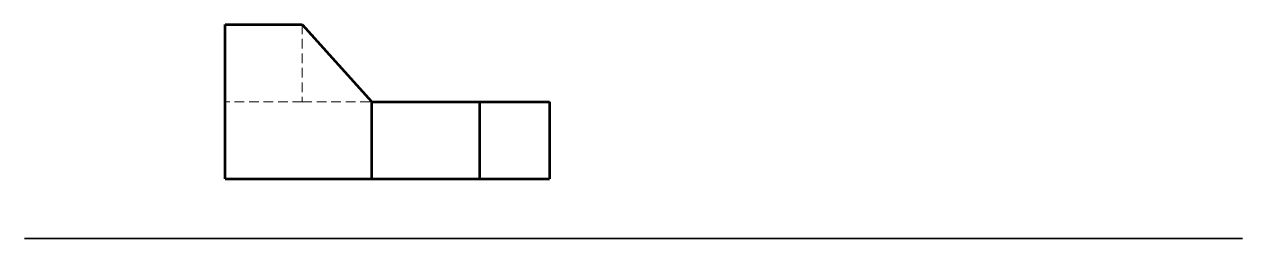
# Model space of a CAD drawing. Header units: millimetres. Extents: x 10 to 325, y 93 to 148.
import ezdxf

# ---------------------------------------------------------------- set-up
doc = ezdxf.new("R2010")
doc.units = ezdxf.units.MM
doc.header["$LTSCALE"] = 10
doc.linetypes.add('HIDDEN', pattern=[0.375, 0.25, -0.125])
doc.layers.add('thick continuous', color=7, linetype='Continuous', lineweight=30)

msp = doc.modelspace()

# ---------------------------------------------------------------- linework, layer by layer
at = {"layer": 'thick continuous', "linetype": 'Continuous', "lineweight": 53}
for p, q in [((61.79, 108.49), (61.79, 148.49)), ((61.79, 148.49), (81.79, 148.49)), ((81.79, 148.49), (99.79, 128.49)), ((99.79, 108.49), (99.79, 128.49)), ((99.79, 128.49), (127.79, 128.49)), ((127.79, 108.49), (127.79, 128.49)), ((127.79, 128.49), (145.79, 128.49)), ((145.79, 128.49), (145.79, 108.49)), ((61.79, 108.49), (99.79, 108.49)), ((99.79, 108.49), (127.79, 108.49)), ((127.79, 108.49), (145.79, 108.49))]:
    msp.add_line(p, q, dxfattribs=at)
at = {"layer": 'thick continuous', "linetype": 'HIDDEN', "lineweight": 15}
for p, q in [((81.79, 148.49), (81.79, 128.49)), ((81.79, 128.49), (61.79, 128.49)), ((81.79, 128.49), (99.79, 128.49))]:
    msp.add_line(p, q, dxfattribs=at)
at = {"layer": 'thick continuous', "lineweight": 35}
msp.add_line((9.84, 93.06), (325.26, 93.06), dxfattribs=at)

doc.saveas('drawing.dxf')
